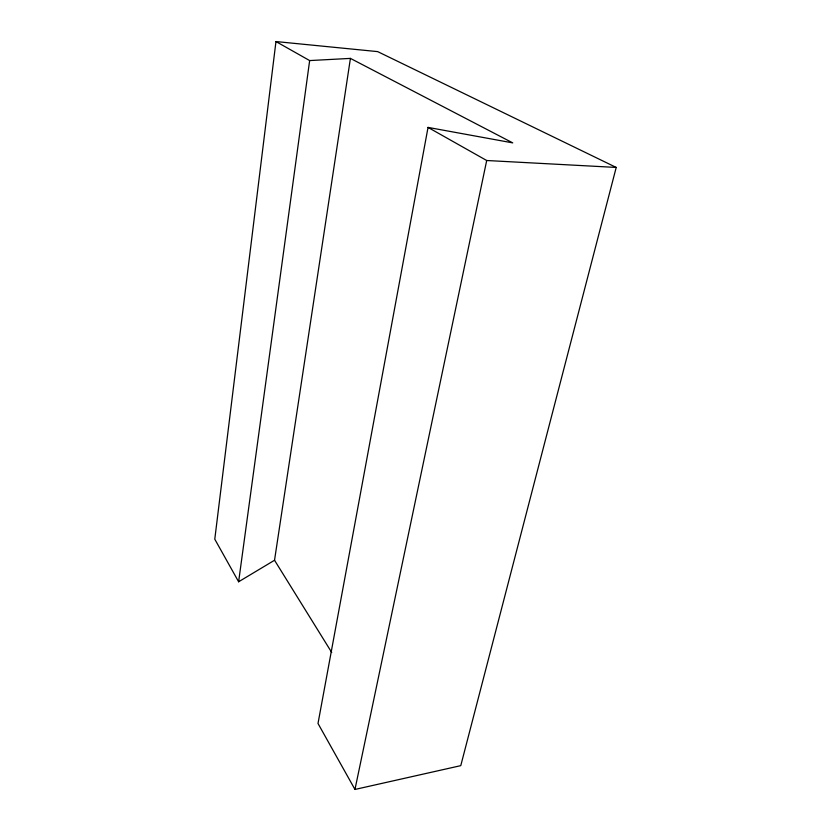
<?xml version="1.0" encoding="UTF-8"?>
<svg xmlns="http://www.w3.org/2000/svg" width="831" height="831" viewBox="0 0 831 831"><rect width="100%" height="100%" fill="white"/><g stroke="black" fill="none" stroke-linecap="round" stroke-linejoin="round"><path stroke-width="1.25" d="M275.965 41.55L214.782 539.194L238.622 581.773L274.531 560.25L350.422 58.399L309.651 60.57L275.965 41.55L377.669 51.615L616.218 167.436L460.769 765.652L354.962 789.45L318.003 723.479L428.038 127.403L512.737 142.88L350.422 58.399M238.622 581.773L309.651 60.57M354.962 789.45L486.696 160.508L428.038 127.403M486.696 160.508L616.218 167.436M274.531 560.25L331.725 652.47"/></g></svg>
